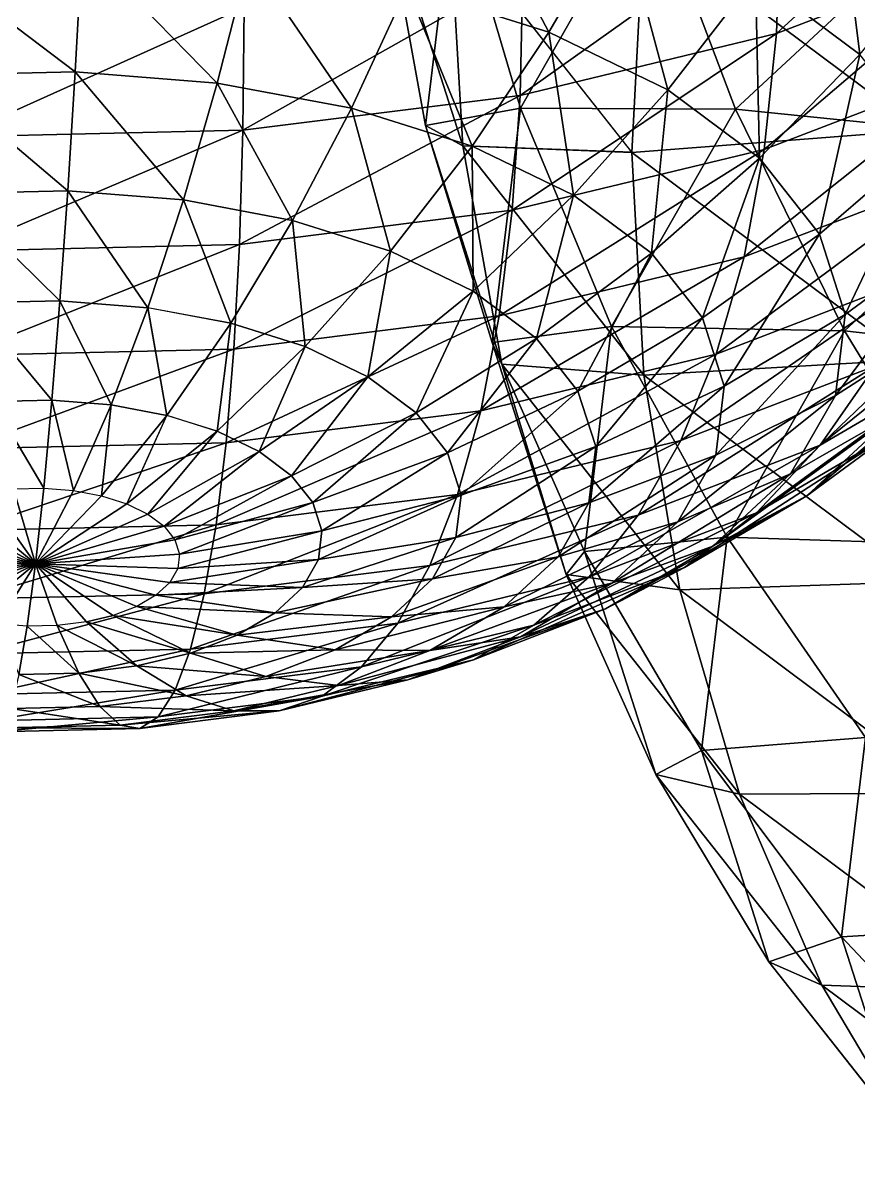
# Model space of a CAD drawing. Header units: metres. Extents: x -186 to 203, y -200 to 189.
# Drawn here: x -96 to -54.9, y -155.2 to -98.6 of the extents above; entities that cross this region are included whole.
import ezdxf

# ---------------------------------------------------------------- set-up
doc = ezdxf.new("R2010")
doc.units = ezdxf.units.M

msp = doc.modelspace()

# ---------------------------------------------------------------- linework, layer by layer
for points in [[(-58.98575, -99.071594, -680.1155), (-58.785072, -93.00201, -683.7874), (-47.7239, -88.75285, -676.0094), (-47.7238, -88.752754, -676.0093)], [(-58.98575, -99.071594, -680.1155), (-47.7239, -88.75285, -676.0094), (-47.98517, -94.845726, -672.38007), (-47.98507, -94.84563, -672.37994)], [(-70.178406, -99.00064, -580.3577), (-74.6129, -90.538864, -574.18414), (-77.142075, -96.80797, -576.3441), (-77.141975, -96.80787, -576.344)], [(-70.178406, -99.00064, -580.3577), (-66.68549, -93.034996, -578.7533), (-74.6129, -90.538864, -574.18414), (-74.6128, -90.538765, -574.184)], [(-54.889454, -100.092926, -591.6727), (-56.09774, -90.35857, -584.3211), (-60.01382, -96.26676, -584.669), (-60.01372, -96.26666, -584.6689)], [(-54.889454, -100.092926, -591.6727), (-50.406555, -94.607956, -592.09955), (-56.09774, -90.35857, -584.3211), (-56.09764, -90.35847, -584.321)], [(-74.81297, -91.74359, -570.7449), (-78.21684, -92.6539, -598.5212), (-76.236435, -103.59444, -592.43774), (-76.236336, -103.59434, -592.4376)], [(-71.57582, -102.74097, -565.3408), (-74.81297, -91.74359, -570.7449), (-76.236435, -103.59444, -592.43774), (-76.236336, -103.59434, -592.4376)], [(-65.22505, -91.60811, -544.9622), (-74.81297, -91.74359, -570.7449), (-71.57582, -102.74097, -565.3408), (-71.57572, -102.74087, -565.3407)], [(-60.993286, -102.78253, -540.73724), (-65.22505, -91.60811, -544.9622), (-71.57582, -102.74097, -565.3408), (-71.57572, -102.74087, -565.3407)], [(-50.388763, -92.93053, -522.7033), (-65.22505, -91.60811, -544.9622), (-60.993286, -102.78253, -540.73724), (-60.993187, -102.78243, -540.7371)], [(-65.50693, -93.65963, -653.1606), (-50.35804, -92.235725, -676.6641), (-51.905243, -103.815475, -671.75073), (-51.905144, -103.81538, -671.7506)], [(-78.21684, -92.6539, -598.5212), (-75.04871, -93.55769, -626.57477), (-74.407135, -104.58406, -620.3592), (-74.407036, -104.58396, -620.3591)], [(-76.236435, -103.59444, -592.43774), (-78.21684, -92.6539, -598.5212), (-74.407135, -104.58406, -620.3592), (-74.407036, -104.58396, -620.3591)], [(-71.57857, -102.10861, -685.6747), (-71.44726, -96.05575, -689.37726), (-58.785072, -93.00201, -683.7874), (-58.784973, -93.00191, -683.7873)], [(-71.57857, -102.10861, -685.6747), (-58.785072, -93.00201, -683.7874), (-58.98575, -99.071594, -680.1155), (-58.98565, -99.071495, -680.11536)], [(-64.317795, -101.83952, -585.5543), (-66.68549, -93.034996, -578.7533), (-70.178406, -99.00064, -580.3577), (-70.17831, -99.00054, -580.3576)], [(-64.317795, -101.83952, -585.5543), (-60.01382, -96.26676, -584.669), (-66.68549, -93.034996, -578.7533), (-66.685394, -93.0349, -578.7532)], [(-45.579468, -104.35493, -520.06134), (-50.388763, -92.93053, -522.7033), (-60.993286, -102.78253, -540.73724), (-60.993187, -102.78243, -540.7371)], [(-75.04871, -93.55769, -626.57477), (-65.50693, -93.65963, -653.1606), (-66.09948, -104.90962, -647.3543), (-66.09938, -104.90952, -647.3542)], [(-74.407135, -104.58406, -620.3592), (-75.04871, -93.55769, -626.57477), (-66.09948, -104.90962, -647.3543), (-66.09938, -104.90952, -647.3542)], [(-66.09948, -104.90962, -647.3543), (-65.50693, -93.65963, -653.1606), (-51.905243, -103.815475, -671.75073), (-51.905144, -103.81538, -671.7506)], [(-93.468506, -100.952866, -575.8692), (-93.12633, -94.71214, -572.5077), (-101.44832, -94.90059, -572.85266), (-101.44822, -94.90049, -572.85254)], [(-93.468506, -100.952866, -575.8692), (-101.44832, -94.90059, -572.85266), (-100.54761, -101.11317, -576.16266), (-100.54751, -101.11307, -576.16254)], [(-86.47456, -101.50169, -576.87384), (-93.12633, -94.71214, -572.5077), (-93.468506, -100.952866, -575.8692), (-93.46841, -100.95277, -575.8691)], [(-86.47456, -101.50169, -576.87384), (-84.90447, -95.35733, -573.6887), (-93.12633, -94.71214, -572.5077), (-93.12623, -94.71204, -572.50757)], [(-59.585575, -104.77501, -675.9352), (-58.98575, -99.071594, -680.1155), (-47.98517, -94.845726, -672.38007), (-47.98507, -94.84563, -672.37994)], [(-59.585575, -104.77501, -675.9352), (-47.98517, -94.845726, -672.38007), (-48.76612, -100.61871, -668.32715), (-48.76602, -100.618614, -668.327)], [(-79.87148, -102.73567, -579.1326), (-84.90447, -95.35733, -573.6887), (-86.47456, -101.50169, -576.87384), (-86.474464, -101.501595, -576.8737)], [(-79.87148, -102.73567, -579.1326), (-77.142075, -96.80797, -576.3441), (-84.90447, -95.35733, -573.6887), (-84.90437, -95.35723, -573.6886)], [(-85.213234, -103.82402, -688.81476), (-85.15703, -97.78061, -692.5346), (-71.44726, -96.05575, -689.37726), (-71.44716, -96.05565, -689.37714)], [(-85.213234, -103.82402, -688.81476), (-71.44726, -96.05575, -689.37726), (-71.57857, -102.10861, -685.6747), (-71.57847, -102.10851, -685.67456)], [(-59.816395, -105.20055, -591.7066), (-60.01382, -96.26676, -584.669), (-64.317795, -101.83952, -585.5543), (-64.317696, -101.839424, -585.5542)], [(-59.816395, -105.20055, -591.7066), (-54.889454, -100.092926, -591.6727), (-60.01382, -96.26676, -584.669), (-60.01372, -96.26666, -584.6689)], [(-73.94782, -104.600876, -582.5469), (-77.142075, -96.80797, -576.3441), (-79.87148, -102.73567, -579.1326), (-79.87138, -102.73557, -579.1325)], [(-73.94782, -104.600876, -582.5469), (-70.178406, -99.00064, -580.3577), (-77.142075, -96.80797, -576.3441), (-77.141975, -96.80787, -576.344)], [(-99.293915, -104.142876, -689.3984), (-99.31526, -98.10121, -693.12146), (-85.15703, -97.78061, -692.5346), (-85.15693, -97.78051, -692.5345)], [(-99.293915, -104.142876, -689.3984), (-85.15703, -97.78061, -692.5346), (-85.213234, -103.82402, -688.81476), (-85.213135, -103.82392, -688.81464)], [(-68.962494, -107.01578, -586.9673), (-70.178406, -99.00064, -580.3577), (-73.94782, -104.600876, -582.5469), (-73.94772, -104.60078, -582.54675)], [(-71.97106, -107.762024, -681.4029), (-71.57857, -102.10861, -685.6747), (-58.98575, -99.071594, -680.1155), (-58.98565, -99.071495, -680.11536)], [(-71.97106, -107.762024, -681.4029), (-58.98575, -99.071594, -680.1155), (-59.585575, -104.77501, -675.9352), (-59.585476, -104.77491, -675.93506)], [(-58.98575, -99.071594, -680.1155), (-58.98575, -99.071594, -680.1155), (-71.57857, -102.10861, -685.6747), (-71.57847, -102.10851, -685.67456)], [(-68.962494, -107.01578, -586.9673), (-64.317795, -101.83952, -585.5543), (-70.178406, -99.00064, -580.3577), (-70.17831, -99.00054, -580.3576)], [(-56.870926, -108.93681, -598.5458), (-54.889454, -100.092926, -591.6727), (-59.816395, -105.20055, -591.7066), (-59.816296, -105.20045, -591.7065)], [(-56.870926, -108.93681, -598.5458), (-51.536354, -104.34627, -599.45844), (-54.889454, -100.092926, -591.6727), (-54.889355, -100.09283, -591.6726)], [(-60.577984, -110.049774, -671.2924), (-59.585575, -104.77501, -675.9352), (-48.76612, -100.61871, -668.32715), (-48.76602, -100.618614, -668.327)], [(-60.577984, -110.049774, -671.2924), (-48.76612, -100.61871, -668.32715), (-50.058186, -106.00858, -663.8951), (-50.058086, -106.008484, -663.89496)], [(-93.83202, -106.80681, -579.86456), (-93.468506, -100.952866, -575.8692), (-100.54761, -101.11317, -576.16266), (-100.54751, -101.11307, -576.16254)], [(-93.83202, -106.80681, -579.86456), (-100.54761, -101.11317, -576.16266), (-99.59069, -106.93721, -580.1033), (-99.59059, -106.93711, -580.10315)], [(-88.142654, -107.253265, -580.6818), (-93.468506, -100.952866, -575.8692), (-93.83202, -106.80681, -579.86456), (-93.831924, -106.80671, -579.86444)], [(-88.142654, -107.253265, -580.6818), (-86.47456, -101.50169, -576.87384), (-93.468506, -100.952866, -575.8692), (-93.46841, -100.95277, -575.8691)], [(-82.77122, -108.25708, -582.5193), (-86.47456, -101.50169, -576.87384), (-88.142654, -107.253265, -580.6818), (-88.142555, -107.25317, -580.6817)], [(-82.77122, -108.25708, -582.5193), (-79.87148, -102.73567, -579.1326), (-86.47456, -101.50169, -576.87384), (-86.474464, -101.501595, -576.8737)], [(-65.13337, -109.87483, -592.2008), (-64.317795, -101.83952, -585.5543), (-68.962494, -107.01578, -586.9673), (-68.962395, -107.01568, -586.96716)], [(-65.13337, -109.87483, -592.2008), (-59.816395, -105.20055, -591.7066), (-64.317795, -101.83952, -585.5543), (-64.317696, -101.839424, -585.5542)], [(-85.38124, -109.44919, -684.4912), (-85.213234, -103.82402, -688.81476), (-71.57857, -102.10861, -685.6747), (-71.57847, -102.10851, -685.67456)], [(-85.38124, -109.44919, -684.4912), (-71.57857, -102.10861, -685.6747), (-71.97106, -107.762024, -681.4029), (-71.97096, -107.761925, -681.4028)], [(-77.952484, -109.77437, -585.29663), (-79.87148, -102.73567, -579.1326), (-82.77122, -108.25708, -582.5193), (-82.77112, -108.25698, -582.51917)], [(-77.952484, -109.77437, -585.29663), (-73.94782, -104.600876, -582.5469), (-79.87148, -102.73567, -579.1326), (-79.87138, -102.73557, -579.1325)], [(-71.57582, -102.74097, -565.3408), (-76.236435, -103.59444, -592.43774), (-72.959854, -114.26359, -586.4328), (-72.959755, -114.26349, -586.4327)], [(-67.09358, -113.47629, -560.3121), (-71.57582, -102.74097, -565.3408), (-72.959854, -114.26359, -586.4328), (-72.959755, -114.26349, -586.4327)], [(-60.993286, -102.78253, -540.73724), (-71.57582, -102.74097, -565.3408), (-67.09358, -113.47629, -560.3121), (-67.09348, -113.47619, -560.31195)], [(-55.63237, -113.69446, -537.1572), (-60.993286, -102.78253, -540.73724), (-67.09358, -113.47629, -560.3121), (-67.09348, -113.47619, -560.31195)], [(-45.579468, -104.35493, -520.06134), (-60.993286, -102.78253, -540.73724), (-55.63237, -113.69446, -537.1572), (-55.63227, -113.69436, -537.1571)], [(-76.236435, -103.59444, -592.43774), (-74.407135, -104.58406, -620.3592), (-72.48945, -115.32817, -613.9162), (-72.48935, -115.32807, -613.9161)], [(-72.959854, -114.26359, -586.4328), (-76.236435, -103.59444, -592.43774), (-72.48945, -115.32817, -613.9162), (-72.48935, -115.32807, -613.9161)], [(-99.23009, -109.762794, -685.06525), (-99.293915, -104.142876, -689.3984), (-85.213234, -103.82402, -688.81476), (-85.213135, -103.82392, -688.81464)], [(-99.23009, -109.762794, -685.06525), (-85.213234, -103.82402, -688.81476), (-85.38124, -109.44919, -684.4912), (-85.38114, -109.44909, -684.4911)], [(-66.09948, -104.90962, -647.3543), (-51.905243, -103.815475, -671.75073), (-52.422874, -115.121414, -666.0469), (-52.422775, -115.121315, -666.04675)], [(-73.89705, -111.73883, -588.8926), (-73.94782, -104.600876, -582.5469), (-77.952484, -109.77437, -585.29663), (-77.952385, -109.77427, -585.2965)], [(-74.407135, -104.58406, -620.3592), (-66.09948, -104.90962, -647.3543), (-65.50693, -115.8738, -641.0249), (-65.50683, -115.8737, -641.0248)], [(-72.48945, -115.32817, -613.9162), (-74.407135, -104.58406, -620.3592), (-65.50693, -115.8738, -641.0249), (-65.50683, -115.8737, -641.0248)], [(-73.89705, -111.73883, -588.8926), (-68.962494, -107.01578, -586.9673), (-73.94782, -104.600876, -582.5469), (-73.94772, -104.60078, -582.54675)], [(-72.62044, -112.95405, -676.60864), (-71.97106, -107.762024, -681.4029), (-59.585575, -104.77501, -675.9352), (-59.585476, -104.77491, -675.93506)], [(-72.62044, -112.95405, -676.60864), (-59.585575, -104.77501, -675.9352), (-60.577984, -110.049774, -671.2924), (-60.577885, -110.049675, -671.2923)], [(-59.585575, -104.77501, -675.9352), (-59.585575, -104.77501, -675.9352), (-71.97106, -107.762024, -681.4029), (-71.97096, -107.761925, -681.4028)], [(-55.610126, -112.88504, -605.77295), (-51.536354, -104.34627, -599.45844), (-56.870926, -108.93681, -598.5458), (-56.870827, -108.936714, -598.54565)], [(-39.80989, -115.499565, -518.2909), (-45.579468, -104.35493, -520.06134), (-55.63237, -113.69446, -537.1572), (-55.63227, -113.69436, -537.1571)], [(-55.610126, -112.88504, -605.77295), (-50.101067, -108.8409, -607.6858), (-51.536354, -104.34627, -599.45844), (-51.536255, -104.34617, -599.4583)], [(-65.50693, -115.8738, -641.0249), (-66.09948, -104.90962, -647.3543), (-52.422874, -115.121414, -666.0469), (-52.422775, -115.121315, -666.04675)], [(-62.627804, -113.05309, -598.01855), (-59.816395, -105.20055, -591.7066), (-65.13337, -109.87483, -592.2008), (-65.13327, -109.87473, -592.2007)], [(-62.627804, -113.05309, -598.01855), (-56.870926, -108.93681, -598.5458), (-59.816395, -105.20055, -591.7066), (-59.816296, -105.20045, -591.7065)], [(-61.952103, -114.83807, -666.2379), (-60.577984, -110.049774, -671.2924), (-50.058186, -106.00858, -663.8951), (-50.058086, -106.008484, -663.89496)], [(-61.952103, -114.83807, -666.2379), (-50.058186, -106.00858, -663.8951), (-51.84722, -110.95628, -659.1324), (-51.847122, -110.956184, -659.13226)], [(-94.21292, -112.209816, -584.44995), (-93.83202, -106.80681, -579.86456), (-99.59069, -106.93721, -580.1033), (-99.59059, -106.93711, -580.10315)], [(-94.21292, -112.209816, -584.44995), (-99.59069, -106.93721, -580.1033), (-98.58805, -112.30889, -584.6313), (-98.58795, -112.30879, -584.63116)], [(-89.890434, -112.54901, -585.07086), (-93.83202, -106.80681, -579.86456), (-94.21292, -112.209816, -584.44995), (-94.21282, -112.20972, -584.4498)], [(-89.890434, -112.54901, -585.07086), (-88.142654, -107.253265, -580.6818), (-93.83202, -106.80681, -579.86456), (-93.831924, -106.80671, -579.86444)], [(-70.782166, -114.06459, -593.14984), (-68.962494, -107.01578, -586.9673), (-73.89705, -111.73883, -588.8926), (-73.89695, -111.73873, -588.89246)], [(-70.782166, -114.06459, -593.14984), (-65.13337, -109.87483, -592.2008), (-68.962494, -107.01578, -586.9673), (-68.962395, -107.01568, -586.96716)], [(-85.8095, -113.31166, -586.46686), (-88.142654, -107.253265, -580.6818), (-89.890434, -112.54901, -585.07086), (-89.890335, -112.54891, -585.07074)], [(-85.8095, -113.31166, -586.46686), (-82.77122, -108.25708, -582.5193), (-88.142654, -107.253265, -580.6818), (-88.142555, -107.25317, -580.6817)], [(-85.65921, -114.5945, -679.61145), (-85.38124, -109.44919, -684.4912), (-71.97106, -107.762024, -681.4029), (-71.97096, -107.761925, -681.4028)], [(-85.65921, -114.5945, -679.61145), (-71.97106, -107.762024, -681.4029), (-72.62044, -112.95405, -676.60864), (-72.62034, -112.95395, -676.6085)], [(-82.148476, -114.46442, -588.57697), (-82.77122, -108.25708, -582.5193), (-85.8095, -113.31166, -586.46686), (-85.8094, -113.31156, -586.46674)], [(-82.148476, -114.46442, -588.57697), (-77.952484, -109.77437, -585.29663), (-82.77122, -108.25708, -582.5193), (-82.77112, -108.25698, -582.51917)], [(-61.555305, -116.41165, -604.1663), (-56.870926, -108.93681, -598.5458), (-62.627804, -113.05309, -598.01855), (-62.627705, -113.05299, -598.01843)], [(-61.555305, -116.41165, -604.1663), (-55.610126, -112.88504, -605.77295), (-56.870926, -108.93681, -598.5458), (-56.870827, -108.936714, -598.54565)], [(-56.089092, -116.87265, -613.07227), (-50.64632, -113.38037, -615.99524), (-50.101067, -108.8409, -607.6858), (-50.100967, -108.8408, -607.68567)], [(-56.089092, -116.87265, -613.07227), (-50.101067, -108.8409, -607.6858), (-55.610126, -112.88504, -605.77295), (-55.610027, -112.88494, -605.7728)], [(-99.12449, -114.89941, -680.1696), (-99.23009, -109.762794, -685.06525), (-85.38124, -109.44919, -684.4912), (-85.38114, -109.44909, -684.4911)], [(-99.12449, -114.89941, -680.1696), (-85.38124, -109.44919, -684.4912), (-85.65921, -114.5945, -679.61145), (-85.65911, -114.5944, -679.6113)], [(-79.067375, -115.9569, -591.30896), (-77.952484, -109.77437, -585.29663), (-82.148476, -114.46442, -588.57697), (-82.14838, -114.46432, -588.57684)], [(-79.067375, -115.9569, -591.30896), (-73.89705, -111.73883, -588.8926), (-77.952484, -109.77437, -585.29663), (-77.952385, -109.77427, -585.2965)], [(-68.74395, -116.650024, -597.88245), (-65.13337, -109.87483, -592.2008), (-70.782166, -114.06459, -593.14984), (-70.78207, -114.06449, -593.1497)], [(-68.74395, -116.650024, -597.88245), (-62.627804, -113.05309, -598.01855), (-65.13337, -109.87483, -592.2008), (-65.13327, -109.87473, -592.2007)], [(-73.519585, -117.62781, -671.3445), (-72.62044, -112.95405, -676.60864), (-60.577984, -110.049774, -671.2924), (-60.577885, -110.049675, -671.2923)], [(-73.519585, -117.62781, -671.3445), (-60.577984, -110.049774, -671.2924), (-61.952103, -114.83807, -666.2379), (-61.952003, -114.837975, -666.2378)], [(-60.577984, -110.049774, -671.2924), (-60.577984, -110.049774, -671.2924), (-72.62044, -112.95405, -676.60864), (-72.62034, -112.95395, -676.6085)], [(-63.69288, -119.08747, -660.8272), (-61.952103, -114.83807, -666.2379), (-51.84722, -110.95628, -659.1324), (-51.847122, -110.956184, -659.13226)], [(-63.69288, -119.08747, -660.8272), (-51.84722, -110.95628, -659.1324), (-54.11362, -115.4076, -654.09125), (-54.11352, -115.4075, -654.0911)], [(-56.83255, -119.31375, -648.82697), (-54.11362, -115.4076, -654.09125), (-46.339546, -110.8533, -645.75464), (-46.339447, -110.8532, -645.7545)], [(-56.83255, -119.31375, -648.82697), (-46.339546, -110.8533, -645.75464), (-49.57022, -115.05925, -641.0391), (-49.57012, -115.05915, -641.039)], [(-76.70085, -117.72389, -594.5434), (-73.89705, -111.73883, -588.8926), (-79.067375, -115.9569, -591.30896), (-79.067276, -115.9568, -591.30884)], [(-76.70085, -117.72389, -594.5434), (-70.782166, -114.06459, -593.14984), (-73.89705, -111.73883, -588.8926), (-73.89695, -111.73873, -588.89246)], [(-94.60702, -117.10273, -589.5752), (-94.21292, -112.209816, -584.44995), (-98.58805, -112.30889, -584.6313), (-98.58795, -112.30879, -584.63116)], [(-94.60702, -117.10273, -589.5752), (-98.58805, -112.30889, -584.6313), (-97.550674, -117.16939, -589.6972), (-97.550575, -117.16929, -589.6971)], [(-91.69878, -117.33095, -589.9929), (-94.21292, -112.209816, -584.44995), (-94.60702, -117.10273, -589.5752), (-94.60692, -117.10263, -589.5751)], [(-91.69878, -117.33095, -589.9929), (-89.890434, -112.54901, -585.07086), (-94.21292, -112.209816, -584.44995), (-94.21282, -112.20972, -584.4498)], [(-88.95306, -117.84406, -590.9322), (-89.890434, -112.54901, -585.07086), (-91.69878, -117.33095, -589.9929), (-91.69868, -117.33085, -589.9928)], [(-88.95306, -117.84406, -590.9322), (-85.8095, -113.31166, -586.46686), (-89.890434, -112.54901, -585.07086), (-89.890335, -112.54891, -585.07074)], [(-86.04408, -119.203545, -674.2289), (-85.65921, -114.5945, -679.61145), (-72.62044, -112.95405, -676.60864), (-72.62034, -112.95395, -676.6085)], [(-86.04408, -119.203545, -674.2289), (-72.62044, -112.95405, -676.60864), (-73.519585, -117.62781, -671.3445), (-73.519485, -117.62771, -671.34436)], [(-67.8715, -119.38212, -602.8835), (-62.627804, -113.05309, -598.01855), (-68.74395, -116.650024, -597.88245), (-68.74385, -116.649925, -597.8823)], [(-67.8715, -119.38212, -602.8835), (-61.555305, -116.41165, -604.1663), (-62.627804, -113.05309, -598.01855), (-62.627705, -113.05299, -598.01843)], [(-61.962738, -119.80373, -610.3755), (-56.089092, -116.87265, -613.07227), (-55.610126, -112.88504, -605.77295), (-55.610027, -112.88494, -605.7728)], [(-61.962738, -119.80373, -610.3755), (-55.610126, -112.88504, -605.77295), (-61.555305, -116.41165, -604.1663), (-61.555206, -116.41155, -604.1662)], [(-86.48987, -118.61966, -592.35187), (-85.8095, -113.31166, -586.46686), (-88.95306, -117.84406, -590.9322), (-88.95296, -117.84396, -590.93207)], [(-86.48987, -118.61966, -592.35187), (-82.148476, -114.46442, -588.57697), (-85.8095, -113.31166, -586.46686), (-85.8094, -113.31156, -586.46674)], [(-67.09358, -113.47629, -560.3121), (-72.959854, -114.26359, -586.4328), (-68.42303, -124.54444, -580.57214), (-68.42293, -124.54434, -580.572)], [(-61.415344, -123.831955, -555.7138), (-67.09358, -113.47629, -560.3121), (-68.42303, -124.54444, -580.57214), (-68.42293, -124.54434, -580.572)], [(-55.63237, -113.69446, -537.1572), (-67.09358, -113.47629, -560.3121), (-61.415344, -123.831955, -555.7138), (-61.415245, -123.831856, -555.7137)], [(-49.201035, -124.224304, -534.26135), (-55.63237, -113.69446, -537.1572), (-61.415344, -123.831955, -555.7138), (-61.415245, -123.831856, -555.7137)], [(-58.286896, -120.72539, -620.12463), (-53.148293, -117.7663, -624.0236), (-50.64632, -113.38037, -615.99524), (-50.64622, -113.38027, -615.9951)], [(-58.286896, -120.72539, -620.12463), (-50.64632, -113.38037, -615.99524), (-56.089092, -116.87265, -613.07227), (-56.088993, -116.87255, -613.07214)], [(-39.80989, -115.499565, -518.2909), (-55.63237, -113.69446, -537.1572), (-49.201035, -124.224304, -534.26135), (-49.200935, -124.224205, -534.2612)], [(-75.15232, -119.68817, -598.139), (-70.782166, -114.06459, -593.14984), (-76.70085, -117.72389, -594.5434), (-76.70075, -117.72379, -594.5433)], [(-75.15232, -119.68817, -598.139), (-68.74395, -116.650024, -597.88245), (-70.782166, -114.06459, -593.14984), (-70.78207, -114.06449, -593.1497)], [(-72.959854, -114.26359, -586.4328), (-72.48945, -115.32817, -613.9162), (-69.31665, -125.67234, -607.3164), (-69.31655, -125.67224, -607.3163)], [(-68.42303, -124.54444, -580.57214), (-72.959854, -114.26359, -586.4328), (-69.31665, -125.67234, -607.3164), (-69.31655, -125.67224, -607.3163)], [(-57.49762, -121.80699, -631.42004), (-53.303215, -118.72387, -636.2434), (-48.472794, -114.23623, -628.0289), (-48.472694, -114.23613, -628.02875)], [(-57.49762, -121.80699, -631.42004), (-48.472794, -114.23623, -628.0289), (-53.148293, -117.7663, -624.0236), (-53.148193, -117.7662, -624.0235)], [(-98.97828, -119.49644, -674.765), (-99.12449, -114.89941, -680.1696), (-85.65921, -114.5945, -679.61145), (-85.65911, -114.5944, -679.6113)], [(-98.97828, -119.49644, -674.765), (-85.65921, -114.5945, -679.61145), (-86.04408, -119.203545, -674.2289), (-86.04398, -119.203445, -674.22876)], [(-84.41685, -119.623825, -594.19), (-82.148476, -114.46442, -588.57697), (-86.48987, -118.61966, -592.35187), (-86.48977, -118.61956, -592.35175)], [(-84.41685, -119.623825, -594.19), (-79.067375, -115.9569, -591.30896), (-82.148476, -114.46442, -588.57697), (-82.14838, -114.46432, -588.57684)], [(-74.658646, -121.732086, -665.66815), (-73.519585, -117.62781, -671.3445), (-61.952103, -114.83807, -666.2379), (-61.952003, -114.837975, -666.2378)], [(-74.658646, -121.732086, -665.66815), (-61.952103, -114.83807, -666.2379), (-63.69288, -119.08747, -660.8272), (-63.69278, -119.08737, -660.8271)], [(-61.952103, -114.83807, -666.2379), (-61.952103, -114.83807, -666.2379), (-73.519585, -117.62781, -671.3445), (-73.519485, -117.62771, -671.34436)], [(-72.48945, -115.32817, -613.9162), (-65.50693, -115.8738, -641.0249), (-63.735786, -126.43204, -634.2417), (-63.735687, -126.43194, -634.2416)], [(-69.31665, -125.67234, -607.3164), (-72.48945, -115.32817, -613.9162), (-63.735786, -126.43204, -634.2417), (-63.735687, -126.43194, -634.2416)], [(-65.78123, -122.75138, -655.1195), (-63.69288, -119.08747, -660.8272), (-54.11362, -115.4076, -654.09125), (-54.11352, -115.4075, -654.0911)], [(-65.78123, -122.75138, -655.1195), (-54.11362, -115.4076, -654.09125), (-56.83255, -119.31375, -648.82697), (-56.83245, -119.31365, -648.82684)], [(-65.50693, -115.8738, -641.0249), (-52.422874, -115.121414, -666.0469), (-51.905243, -126.02965, -659.61505), (-51.905144, -126.02955, -659.6149)], [(-59.974228, -122.63196, -643.39716), (-56.83255, -119.31375, -648.82697), (-49.57022, -115.05925, -641.0391), (-49.57012, -115.05915, -641.039)], [(-59.974228, -122.63196, -643.39716), (-49.57022, -115.05925, -641.0391), (-53.303215, -118.72387, -636.2434), (-53.303116, -118.72377, -636.2433)], [(-82.82461, -120.81268, -596.3662), (-79.067375, -115.9569, -591.30896), (-84.41685, -119.623825, -594.19), (-84.41675, -119.623726, -594.1899)], [(-82.82461, -120.81268, -596.3662), (-76.70085, -117.72389, -594.5434), (-79.067375, -115.9569, -591.30896), (-79.067276, -115.9568, -591.30884)], [(-63.735786, -126.43204, -634.2417), (-65.50693, -115.8738, -641.0249), (-51.905243, -126.02965, -659.61505), (-51.905144, -126.02955, -659.6149)], [(-74.48948, -121.76387, -601.93854), (-68.74395, -116.650024, -597.88245), (-75.15232, -119.68817, -598.139), (-75.15222, -119.68807, -598.13885)], [(-74.48948, -121.76387, -601.93854), (-67.8715, -119.38212, -602.8835), (-68.74395, -116.650024, -597.88245), (-68.74385, -116.649925, -597.8823)], [(-68.20294, -122.14148, -607.9345), (-61.962738, -119.80373, -610.3755), (-61.555305, -116.41165, -604.1663), (-61.555206, -116.41155, -604.1662)], [(-68.20294, -122.14148, -607.9345), (-61.555305, -116.41165, -604.1663), (-67.8715, -119.38212, -602.8835), (-67.8714, -119.38202, -602.88336)], [(-95.00999, -121.4319, -595.184), (-94.60702, -117.10273, -589.5752), (-97.550674, -117.16939, -589.6972), (-97.550575, -117.16929, -589.6971)], [(-95.00999, -121.4319, -595.184), (-97.550674, -117.16939, -589.6972), (-96.48992, -121.46541, -595.24536), (-96.48982, -121.46531, -595.24524)], [(-93.54785, -121.54663, -595.39404), (-94.60702, -117.10273, -589.5752), (-95.00999, -121.4319, -595.184), (-95.00989, -121.4318, -595.1839)], [(-93.54785, -121.54663, -595.39404), (-91.69878, -117.33095, -589.9929), (-94.60702, -117.10273, -589.5752), (-94.60692, -117.10263, -589.5751)], [(-63.832302, -123.081055, -616.37463), (-58.286896, -120.72539, -620.12463), (-56.089092, -116.87265, -613.07227), (-56.088993, -116.87255, -613.07214)], [(-63.832302, -123.081055, -616.37463), (-56.089092, -116.87265, -613.07227), (-61.962738, -119.80373, -610.3755), (-61.96264, -119.80363, -610.37537)], [(-92.167435, -121.80461, -595.8663), (-91.69878, -117.33095, -589.9929), (-93.54785, -121.54663, -595.39404), (-93.54775, -121.54653, -595.3939)], [(-92.167435, -121.80461, -595.8663), (-88.95306, -117.84406, -590.9322), (-91.69878, -117.33095, -589.9929), (-91.69868, -117.33085, -589.9928)], [(-86.53166, -123.22586, -668.40247), (-86.04408, -119.203545, -674.2289), (-73.519585, -117.62781, -671.3445), (-73.519485, -117.62771, -671.34436)], [(-86.53166, -123.22586, -668.40247), (-73.519585, -117.62781, -671.3445), (-74.658646, -121.732086, -665.66815), (-74.65855, -121.73199, -665.668)], [(-81.78274, -122.134285, -598.7854), (-76.70085, -117.72389, -594.5434), (-82.82461, -120.81268, -596.3662), (-82.82451, -120.812584, -596.3661)], [(-81.78274, -122.134285, -598.7854), (-75.15232, -119.68817, -598.139), (-76.70085, -117.72389, -594.5434), (-76.70075, -117.72379, -594.5433)], [(-62.107487, -124.27486, -626.6219), (-57.49762, -121.80699, -631.42004), (-53.148293, -117.7663, -624.0236), (-53.148193, -117.7662, -624.0235)], [(-62.107487, -124.27486, -626.6219), (-53.148293, -117.7663, -624.0236), (-58.286896, -120.72539, -620.12463), (-58.286797, -120.72529, -620.1245)], [(-90.929054, -122.194534, -596.58), (-88.95306, -117.84406, -590.9322), (-92.167435, -121.80461, -595.8663), (-92.167336, -121.80451, -595.86615)], [(-90.929054, -122.194534, -596.58), (-86.48987, -118.61966, -592.35187), (-88.95306, -117.84406, -590.9322), (-88.95296, -117.84396, -590.93207)], [(-89.88683, -122.69939, -597.50415), (-86.48987, -118.61966, -592.35187), (-90.929054, -122.194534, -596.58), (-90.928955, -122.194435, -596.5799)], [(-89.88683, -122.69939, -597.50415), (-84.41685, -119.623825, -594.19), (-86.48987, -118.61966, -592.35187), (-86.48977, -118.61956, -592.35175)], [(-63.504227, -125.32585, -637.86127), (-59.974228, -122.63196, -643.39716), (-53.303215, -118.72387, -636.2434), (-53.303116, -118.72377, -636.2433)], [(-63.504227, -125.32585, -637.86127), (-53.303215, -118.72387, -636.2434), (-57.49762, -121.80699, -631.42004), (-57.49752, -121.80689, -631.4199)], [(-98.79305, -123.50352, -668.9107), (-98.97828, -119.49644, -674.765), (-86.04408, -119.203545, -674.2289), (-86.04398, -119.203445, -674.22876)], [(-98.79305, -123.50352, -668.9107), (-86.04408, -119.203545, -674.2289), (-86.53166, -123.22586, -668.40247), (-86.53156, -123.22576, -668.40234)], [(-76.02515, -125.22191, -659.6418), (-74.658646, -121.732086, -665.66815), (-63.69288, -119.08747, -660.8272), (-63.69278, -119.08737, -660.8271)], [(-76.02515, -125.22191, -659.6418), (-63.69288, -119.08747, -660.8272), (-65.78123, -122.75138, -655.1195), (-65.78113, -122.75128, -655.1194)], [(-74.74129, -123.86029, -605.776), (-68.20294, -122.14148, -607.9345), (-67.8715, -119.38212, -602.8835), (-67.8714, -119.38202, -602.88336)], [(-74.74129, -123.86029, -605.776), (-67.8715, -119.38212, -602.8835), (-74.48948, -121.76387, -601.93854), (-74.48938, -121.76377, -601.9384)], [(-63.69288, -119.08747, -660.8272), (-63.69288, -119.08747, -660.8272), (-74.658646, -121.732086, -665.66815), (-74.65855, -121.73199, -665.668)], [(-68.19428, -125.789696, -649.1773), (-65.78123, -122.75138, -655.1195), (-56.83255, -119.31375, -648.82697), (-56.83245, -119.31365, -648.82684)], [(-68.19428, -125.789696, -649.1773), (-56.83255, -119.31375, -648.82697), (-59.974228, -122.63196, -643.39716), (-59.97413, -122.63186, -643.39703)], [(-89.08633, -123.2971, -598.59827), (-84.41685, -119.623825, -594.19), (-89.88683, -122.69939, -597.50415), (-89.886734, -122.69929, -597.504)], [(-89.08633, -123.2971, -598.59827), (-82.82461, -120.81268, -596.3662), (-84.41685, -119.623825, -594.19), (-84.41675, -119.623726, -594.1899)], [(-81.33677, -123.53085, -601.3418), (-75.15232, -119.68817, -598.139), (-81.78274, -122.134285, -598.7854), (-81.78264, -122.134186, -598.7853)], [(-81.33677, -123.53085, -601.3418), (-74.48948, -121.76387, -601.93854), (-75.15232, -119.68817, -598.139), (-75.15222, -119.68807, -598.13885)], [(-69.72378, -124.807495, -612.8146), (-63.832302, -123.081055, -616.37463), (-61.962738, -119.80373, -610.3755), (-61.96264, -119.80363, -610.37537)], [(-69.72378, -124.807495, -612.8146), (-61.962738, -119.80373, -610.3755), (-68.20294, -122.14148, -607.9345), (-68.20284, -122.14138, -607.9344)], [(-88.56252, -123.96153, -599.8145), (-82.82461, -120.81268, -596.3662), (-89.08633, -123.2971, -598.59827), (-89.08623, -123.297, -598.59814)], [(-88.56252, -123.96153, -599.8145), (-81.78274, -122.134285, -598.7854), (-82.82461, -120.81268, -596.3662), (-82.82451, -120.812584, -596.3661)], [(-67.08229, -126.10042, -621.9015), (-62.107487, -124.27486, -626.6219), (-58.286896, -120.72539, -620.12463), (-58.286797, -120.72529, -620.1245)], [(-67.08229, -126.10042, -621.9015), (-58.286896, -120.72539, -620.12463), (-63.832302, -123.081055, -616.37463), (-63.832203, -123.080956, -616.3745)], [(-97.92299, -121.645706, -595.57544), (-95.41742, -125.14992, -601.2151), (-99.246544, -121.964905, -596.1597), (-99.246445, -121.964806, -596.1596)], [(-96.48992, -121.46541, -595.24536), (-95.41742, -125.14992, -601.2151), (-97.92299, -121.645706, -595.57544), (-97.92289, -121.64561, -595.5753)], [(-95.00999, -121.4319, -595.184), (-95.41742, -125.14992, -601.2151), (-96.48992, -121.46541, -595.24536), (-96.48982, -121.46531, -595.24524)], [(-93.54785, -121.54663, -595.39404), (-95.41742, -125.14992, -601.2151), (-95.00999, -121.4319, -595.184), (-95.00989, -121.4318, -595.1839)], [(-92.167435, -121.80461, -595.8663), (-95.41742, -125.14992, -601.2151), (-93.54785, -121.54663, -595.39404), (-93.54775, -121.54653, -595.3939)], [(-87.11659, -126.617355, -662.1961), (-86.53166, -123.22586, -668.40247), (-74.658646, -121.732086, -665.66815), (-74.65855, -121.73199, -665.668)], [(-87.11659, -126.617355, -662.1961), (-74.658646, -121.732086, -665.66815), (-76.02515, -125.22191, -659.6418), (-76.02505, -125.22181, -659.64166)], [(-81.50619, -124.94135, -603.92365), (-74.74129, -123.86029, -605.776), (-74.48948, -121.76387, -601.93854), (-74.48938, -121.76377, -601.9384)], [(-81.50619, -124.94135, -603.92365), (-74.48948, -121.76387, -601.93854), (-81.33677, -123.53085, -601.3418), (-81.33667, -123.530754, -601.3417)], [(-99.246544, -121.964905, -596.1597), (-95.41742, -125.14992, -601.2151), (-100.40275, -122.409065, -596.9727), (-100.40265, -122.408966, -596.9726)], [(-90.929054, -122.194534, -596.58), (-95.41742, -125.14992, -601.2151), (-92.167435, -121.80461, -595.8663), (-92.167336, -121.80451, -595.86615)], [(-89.88683, -122.69939, -597.50415), (-95.41742, -125.14992, -601.2151), (-90.929054, -122.194534, -596.58), (-90.928955, -122.194435, -596.5799)], [(-88.33831, -124.663666, -601.09973), (-81.78274, -122.134285, -598.7854), (-88.56252, -123.96153, -599.8145), (-88.56242, -123.96143, -599.8144)], [(-88.33831, -124.663666, -601.09973), (-81.33677, -123.53085, -601.3418), (-81.78274, -122.134285, -598.7854), (-81.78264, -122.134186, -598.7853)], [(-75.89674, -125.885796, -609.48364), (-69.72378, -124.807495, -612.8146), (-68.20294, -122.14148, -607.9345), (-68.20284, -122.14138, -607.9344)], [(-75.89674, -125.885796, -609.48364), (-68.20294, -122.14148, -607.9345), (-74.74129, -123.86029, -605.776), (-74.74119, -123.86019, -605.7759)], [(-67.38387, -127.36594, -632.2801), (-63.504227, -125.32585, -637.86127), (-57.49762, -121.80699, -631.42004), (-57.49752, -121.80689, -631.4199)], [(-67.38387, -127.36594, -632.2801), (-57.49762, -121.80699, -631.42004), (-62.107487, -124.27486, -626.6219), (-62.107388, -124.27476, -626.62177)], [(-100.40275, -122.409065, -596.9727), (-95.41742, -125.14992, -601.2151), (-101.34107, -122.95876, -597.97894), (-101.34097, -122.958664, -597.9788)], [(-89.08633, -123.2971, -598.59827), (-95.41742, -125.14992, -601.2151), (-89.88683, -122.69939, -597.50415), (-89.886734, -122.69929, -597.504)], [(-77.60411, -128.05907, -653.33136), (-76.02515, -125.22191, -659.6418), (-65.78123, -122.75138, -655.1195), (-65.78113, -122.75128, -655.1194)], [(-77.60411, -128.05907, -653.33136), (-65.78123, -122.75138, -655.1195), (-68.19428, -125.789696, -649.1773), (-68.19418, -125.7896, -649.1772)], [(-65.78123, -122.75138, -655.1195), (-65.78123, -122.75138, -655.1195), (-76.02515, -125.22191, -659.6418), (-76.02505, -125.22181, -659.64166)], [(-70.905594, -128.1691, -643.0658), (-68.19428, -125.789696, -649.1773), (-59.974228, -122.63196, -643.39716), (-59.97413, -122.63186, -643.39703)], [(-70.905594, -128.1691, -643.0658), (-59.974228, -122.63196, -643.39716), (-63.504227, -125.32585, -637.86127), (-63.504128, -125.32575, -637.86115)], [(-101.34107, -122.95876, -597.97894), (-95.41742, -125.14992, -601.2151), (-102.02051, -123.58998, -599.1344), (-102.02041, -123.58988, -599.1343)], [(-98.57084, -126.87673, -662.6709), (-98.79305, -123.50352, -668.9107), (-86.53166, -123.22586, -668.40247), (-86.53156, -123.22576, -668.40234)], [(-98.57084, -126.87673, -662.6709), (-86.53166, -123.22586, -668.40247), (-87.11659, -126.617355, -662.1961), (-87.11649, -126.617256, -662.196)], [(-88.56252, -123.96153, -599.8145), (-95.41742, -125.14992, -601.2151), (-89.08633, -123.2971, -598.59827), (-89.08623, -123.297, -598.59814)], [(-72.36755, -127.26367, -617.3106), (-67.08229, -126.10042, -621.9015), (-63.832302, -123.081055, -616.37463), (-63.832203, -123.080956, -616.3745)], [(-72.36755, -127.26367, -617.3106), (-63.832302, -123.081055, -616.37463), (-69.72378, -124.807495, -612.8146), (-69.72368, -124.807396, -612.81445)], [(-102.02051, -123.58998, -599.1344), (-95.41742, -125.14992, -601.2151), (-102.411354, -124.27513, -600.38855), (-102.411255, -124.27503, -600.3884)], [(-88.33831, -124.663666, -601.09973), (-95.41742, -125.14992, -601.2151), (-88.56252, -123.96153, -599.8145), (-88.56242, -123.96143, -599.8144)], [(-88.423485, -125.3728, -602.3978), (-81.50619, -124.94135, -603.92365), (-81.33677, -123.53085, -601.3418), (-81.33667, -123.530754, -601.3417)], [(-88.423485, -125.3728, -602.3978), (-81.33677, -123.53085, -601.3418), (-88.33831, -124.663666, -601.09973), (-88.33821, -124.66357, -601.0996)], [(-82.2836, -126.304146, -606.4183), (-75.89674, -125.885796, -609.48364), (-74.74129, -123.86029, -605.776), (-74.74119, -123.86019, -605.7759)], [(-82.2836, -126.304146, -606.4183), (-74.74129, -123.86029, -605.776), (-81.50619, -124.94135, -603.92365), (-81.50609, -124.94125, -603.9235)], [(-61.415344, -123.831955, -555.7138), (-68.42303, -124.54444, -580.57214), (-62.67562, -134.32437, -574.92004), (-62.67552, -134.32426, -574.9199)], [(-54.603333, -133.69447, -551.59644), (-61.415344, -123.831955, -555.7138), (-62.67562, -134.32437, -574.92004), (-62.67552, -134.32426, -574.9199)], [(-49.201035, -124.224304, -534.26135), (-61.415344, -123.831955, -555.7138), (-54.603333, -133.69447, -551.59644), (-54.603233, -133.69437, -551.5963)], [(-102.411354, -124.27513, -600.38855), (-95.41742, -125.14992, -601.2151), (-102.49653, -124.98427, -601.6866), (-102.49643, -124.98417, -601.68646)], [(-71.570656, -128.72984, -626.71466), (-67.38387, -127.36594, -632.2801), (-62.107487, -124.27486, -626.6219), (-62.107388, -124.27476, -626.62177)], [(-71.570656, -128.72984, -626.71466), (-62.107487, -124.27486, -626.6219), (-67.08229, -126.10042, -621.9015), (-67.08219, -126.10032, -621.90137)], [(-68.42303, -124.54444, -580.57214), (-69.31665, -125.67234, -607.3164), (-64.923515, -135.50322, -600.6321), (-64.923416, -135.50311, -600.63196)], [(-62.67562, -134.32437, -574.92004), (-68.42303, -124.54444, -580.57214), (-64.923515, -135.50322, -600.6321), (-64.923416, -135.50311, -600.63196)], [(-102.49653, -124.98427, -601.6866), (-95.41742, -125.14992, -601.2151), (-102.272316, -125.6864, -602.97186), (-102.27222, -125.6863, -602.97174)], [(-102.272316, -125.6864, -602.97186), (-95.41742, -125.14992, -601.2151), (-101.74851, -126.35084, -604.1881), (-101.74841, -126.35074, -604.188)], [(-101.74851, -126.35084, -604.1881), (-95.41742, -125.14992, -601.2151), (-100.948006, -126.94854, -605.28217), (-100.94791, -126.94844, -605.28204)], [(-100.948006, -126.94854, -605.28217), (-95.41742, -125.14992, -601.2151), (-99.905785, -127.4534, -606.2063), (-99.905685, -127.4533, -606.2062)], [(-99.905785, -127.4534, -606.2063), (-95.41742, -125.14992, -601.2151), (-98.667404, -127.84332, -606.9201), (-98.667305, -127.84322, -606.92)], [(-98.667404, -127.84332, -606.9201), (-95.41742, -125.14992, -601.2151), (-97.28699, -128.1013, -607.3923), (-97.28689, -128.1012, -607.39215)], [(-97.28699, -128.1013, -607.3923), (-95.41742, -125.14992, -601.2151), (-95.82485, -128.21603, -607.6023), (-95.82475, -128.21593, -607.6022)], [(-95.82485, -128.21603, -607.6023), (-95.41742, -125.14992, -601.2151), (-94.34492, -128.18253, -607.54095), (-94.34482, -128.18242, -607.54083)], [(-88.423485, -125.3728, -602.3978), (-95.41742, -125.14992, -601.2151), (-88.33831, -124.663666, -601.09973), (-88.33821, -124.66357, -601.0996)], [(-91.588295, -127.68303, -606.62665), (-95.41742, -125.14992, -601.2151), (-90.43209, -127.23887, -605.8136), (-90.43199, -127.23877, -605.8135)], [(-90.43209, -127.23887, -605.8136), (-95.41742, -125.14992, -601.2151), (-89.49376, -126.68916, -604.8074), (-89.49366, -126.689064, -604.80725)], [(-89.49376, -126.68916, -604.8074), (-95.41742, -125.14992, -601.2151), (-88.81433, -126.05795, -603.652), (-88.81423, -126.05785, -603.65186)], [(-88.81433, -126.05795, -603.652), (-95.41742, -125.14992, -601.2151), (-88.423485, -125.3728, -602.3978), (-88.423386, -125.3727, -602.3977)], [(-94.34492, -128.18253, -607.54095), (-95.41742, -125.14992, -601.2151), (-92.91186, -128.00223, -607.21094), (-92.91176, -128.00212, -607.2108)], [(-92.91186, -128.00223, -607.21094), (-95.41742, -125.14992, -601.2151), (-91.588295, -127.68303, -606.62665), (-91.588196, -127.68293, -606.6265)], [(-88.81433, -126.05795, -603.652), (-82.2836, -126.304146, -606.4183), (-81.50619, -124.94135, -603.92365), (-81.50609, -124.94125, -603.9235)], [(-88.81433, -126.05795, -603.652), (-81.50619, -124.94135, -603.92365), (-88.423485, -125.3728, -602.3978), (-88.423386, -125.3727, -602.3977)], [(-77.90535, -127.751854, -612.8995), (-72.36755, -127.26367, -617.3106), (-69.72378, -124.807495, -612.8146), (-69.72368, -124.807396, -612.81445)], [(-77.90535, -127.751854, -612.8995), (-69.72378, -124.807495, -612.8146), (-75.89674, -125.885796, -609.48364), (-75.896645, -125.8857, -609.4835)], [(-87.792465, -129.3409, -655.67773), (-87.11659, -126.617355, -662.1961), (-76.02515, -125.22191, -659.6418), (-76.02505, -125.22181, -659.64166)], [(-87.792465, -129.3409, -655.67773), (-76.02515, -125.22191, -659.6418), (-77.60411, -128.05907, -653.33136), (-77.60401, -128.05896, -653.33124)], [(-73.88547, -129.86353, -636.85187), (-70.905594, -128.1691, -643.0658), (-63.504227, -125.32585, -637.86127), (-63.504128, -125.32575, -637.86115)], [(-73.88547, -129.86353, -636.85187), (-63.504227, -125.32585, -637.86127), (-67.38387, -127.36594, -632.2801), (-67.38377, -127.36584, -632.27997)], [(-69.31665, -125.67234, -607.3164), (-63.735786, -126.43204, -634.2417), (-60.805428, -136.46866, -627.0789), (-60.80533, -136.46855, -627.0788)], [(-64.923515, -135.50322, -600.6321), (-69.31665, -125.67234, -607.3164), (-60.805428, -136.46866, -627.0789), (-60.80533, -136.46855, -627.0788)], [(-89.49376, -126.68916, -604.8074), (-82.2836, -126.304146, -606.4183), (-88.81433, -126.05795, -603.652), (-88.81423, -126.05785, -603.65186)], [(-89.49376, -126.68916, -604.8074), (-83.63502, -127.55966, -608.71643), (-82.2836, -126.304146, -606.4183), (-82.2835, -126.30405, -606.41815)], [(-83.63502, -127.55966, -608.71643), (-77.90535, -127.751854, -612.8995), (-75.89674, -125.885796, -609.48364), (-75.896645, -125.8857, -609.4835)], [(-83.63502, -127.55966, -608.71643), (-75.89674, -125.885796, -609.48364), (-82.2836, -126.304146, -606.4183), (-82.2835, -126.30405, -606.41815)], [(-79.37825, -130.21245, -646.80615), (-77.60411, -128.05907, -653.33136), (-68.19428, -125.789696, -649.1773), (-68.19418, -125.7896, -649.1772)], [(-79.37825, -130.21245, -646.80615), (-68.19428, -125.789696, -649.1773), (-70.905594, -128.1691, -643.0658), (-70.905495, -128.16899, -643.0657)], [(-68.19428, -125.789696, -649.1773), (-68.19428, -125.789696, -649.1773), (-77.60411, -128.05907, -653.33136), (-77.60401, -128.05896, -653.33124)], [(-76.01872, -129.40263, -621.22595), (-71.570656, -128.72984, -626.71466), (-67.08229, -126.10042, -621.9015), (-67.08219, -126.10032, -621.90137)], [(-76.01872, -129.40263, -621.22595), (-67.08229, -126.10042, -621.9015), (-72.36755, -127.26367, -617.3106), (-72.367455, -127.26357, -617.3105)], [(-63.735786, -126.43204, -634.2417), (-51.905243, -126.02965, -659.61505), (-50.35804, -136.42068, -652.52576), (-50.35794, -136.42058, -652.52563)], [(-98.31408, -129.57915, -656.1139), (-98.57084, -126.87673, -662.6709), (-87.11659, -126.617355, -662.1961), (-87.11649, -126.617256, -662.196)], [(-98.31408, -129.57915, -656.1139), (-87.11659, -126.617355, -662.1961), (-87.792465, -129.3409, -655.67773), (-87.792366, -129.34079, -655.6776)], [(-90.43209, -127.23887, -605.8136), (-83.63502, -127.55966, -608.71643), (-89.49376, -126.68916, -604.8074), (-89.49366, -126.689064, -604.80725)], [(-60.805428, -136.46866, -627.0789), (-63.735786, -126.43204, -634.2417), (-50.35804, -136.42068, -652.52576), (-50.35794, -136.42058, -652.52563)], [(-91.588295, -127.68303, -606.62665), (-85.50138, -128.65305, -610.7179), (-90.43209, -127.23887, -605.8136), (-90.43199, -127.23877, -605.8135)], [(-90.43209, -127.23887, -605.8136), (-85.50138, -128.65305, -610.7179), (-83.63502, -127.55966, -608.71643), (-83.63492, -127.55956, -608.7163)], [(-80.679306, -129.37694, -615.87415), (-76.01872, -129.40263, -621.22595), (-72.36755, -127.26367, -617.3106), (-72.367455, -127.26357, -617.3105)], [(-80.679306, -129.37694, -615.87415), (-72.36755, -127.26367, -617.3106), (-77.90535, -127.751854, -612.8995), (-77.90525, -127.751755, -612.89935)], [(-77.10124, -130.85442, -630.60364), (-73.88547, -129.86353, -636.85187), (-67.38387, -127.36594, -632.2801), (-67.38377, -127.36584, -632.27997)], [(-77.10124, -130.85442, -630.60364), (-67.38387, -127.36594, -632.2801), (-71.570656, -128.72984, -626.71466), (-71.57056, -128.72974, -626.71454)], [(-94.34492, -128.18253, -607.54095), (-90.43375, -130.1714, -613.4972), (-92.91186, -128.00223, -607.21094), (-92.91176, -128.00212, -607.2108)], [(-92.91186, -128.00223, -607.21094), (-87.80113, -129.53648, -612.335), (-91.588295, -127.68303, -606.62665), (-91.588196, -127.68293, -606.6265)], [(-91.588295, -127.68303, -606.62665), (-91.588295, -127.68303, -606.62665), (-92.91186, -128.00223, -607.21094), (-92.91176, -128.00212, -607.2108)], [(-92.91186, -128.00223, -607.21094), (-90.43375, -130.1714, -613.4972), (-87.80113, -129.53648, -612.335), (-87.80103, -129.53638, -612.3349)], [(-91.588295, -127.68303, -606.62665), (-87.80113, -129.53648, -612.335), (-85.50138, -128.65305, -610.7179), (-85.50128, -128.65294, -610.7178)], [(-85.50138, -128.65305, -610.7179), (-77.90535, -127.751854, -612.8995), (-83.63502, -127.55966, -608.71643), (-83.63492, -127.55956, -608.7163)], [(-85.50138, -128.65305, -610.7179), (-80.679306, -129.37694, -615.87415), (-77.90535, -127.751854, -612.8995), (-77.90525, -127.751755, -612.89935)], [(-97.28699, -128.1013, -607.3923), (-96.22783, -130.59668, -614.2757), (-95.82485, -128.21603, -607.6023), (-95.82475, -128.21593, -607.6022)], [(-95.82485, -128.21603, -607.6023), (-96.22783, -130.59668, -614.2757), (-93.284164, -130.53001, -614.1536), (-93.284065, -130.5299, -614.1535)], [(-95.82485, -128.21603, -607.6023), (-93.284164, -130.53001, -614.1536), (-94.34492, -128.18253, -607.54095), (-94.34482, -128.18242, -607.54083)], [(-94.34492, -128.18253, -607.54095), (-93.284164, -130.53001, -614.1536), (-90.43375, -130.1714, -613.4972), (-90.43365, -130.1713, -613.4971)], [(-88.55188, -131.36661, -648.9188), (-87.792465, -129.3409, -655.67773), (-77.60411, -128.05907, -653.33136), (-77.60401, -128.05896, -653.33124)], [(-88.55188, -131.36661, -648.9188), (-77.60411, -128.05907, -653.33136), (-79.37825, -130.21245, -646.80615), (-79.37815, -130.21234, -646.806)], [(-81.32811, -131.65846, -640.1375), (-79.37825, -130.21245, -646.80615), (-70.905594, -128.1691, -643.0658), (-70.905495, -128.16899, -643.0657)], [(-81.32811, -131.65846, -640.1375), (-70.905594, -128.1691, -643.0658), (-73.88547, -129.86353, -636.85187), (-73.88537, -129.86342, -636.85175)], [(-70.905594, -128.1691, -643.0658), (-70.905594, -128.1691, -643.0658), (-79.37825, -130.21245, -646.80615), (-79.37815, -130.21234, -646.806)], [(-87.80113, -129.53648, -612.335), (-80.679306, -129.37694, -615.87415), (-85.50138, -128.65305, -610.7179), (-85.50128, -128.65294, -610.7178)], [(-80.5177, -131.13092, -624.3895), (-77.10124, -130.85442, -630.60364), (-71.570656, -128.72984, -626.71466), (-71.57056, -128.72974, -626.71454)], [(-80.5177, -131.13092, -624.3895), (-71.570656, -128.72984, -626.71466), (-76.01872, -129.40263, -621.22595), (-76.01862, -129.40253, -621.2258)], [(-98.02559, -131.58113, -649.3115), (-98.31408, -129.57915, -656.1139), (-87.792465, -129.3409, -655.67773), (-87.792366, -129.34079, -655.6776)], [(-98.02559, -131.58113, -649.3115), (-87.792465, -129.3409, -655.67773), (-88.55188, -131.36661, -648.9188), (-88.55178, -131.3665, -648.9187)], [(-90.43375, -130.1714, -613.4972), (-84.0974, -130.69, -618.2777), (-87.80113, -129.53648, -612.335), (-87.80103, -129.53638, -612.3349)], [(-87.80113, -129.53648, -612.335), (-87.80113, -129.53648, -612.335), (-90.43375, -130.1714, -613.4972), (-90.43365, -130.1713, -613.4971)], [(-87.80113, -129.53648, -612.335), (-84.0974, -130.69, -618.2777), (-80.679306, -129.37694, -615.87415), (-80.67921, -129.37683, -615.874)], [(-84.0974, -130.69, -618.2777), (-76.01872, -129.40263, -621.22595), (-80.679306, -129.37694, -615.87415), (-80.67921, -129.37683, -615.874)], [(-84.0974, -130.69, -618.2777), (-80.5177, -131.13092, -624.3895), (-76.01872, -129.40263, -621.22595), (-76.01862, -129.40253, -621.2258)], [(-93.284164, -130.53001, -614.1536), (-88.01023, -131.63365, -620.00507), (-90.43375, -130.1714, -613.4972), (-90.43365, -130.1713, -613.4971)], [(-90.43375, -130.1714, -613.4972), (-88.01023, -131.63365, -620.00507), (-84.0974, -130.69, -618.2777), (-84.0973, -130.6899, -618.2776)], [(-89.38651, -132.67232, -641.99335), (-88.55188, -131.36661, -648.9188), (-79.37825, -130.21245, -646.80615), (-79.37815, -130.21234, -646.806)], [(-89.38651, -132.67232, -641.99335), (-79.37825, -130.21245, -646.80615), (-81.32811, -131.65846, -640.1375), (-81.32801, -131.65836, -640.1374)], [(-83.432335, -132.38129, -633.39856), (-81.32811, -131.65846, -640.1375), (-73.88547, -129.86353, -636.85187), (-73.88537, -129.86342, -636.85175)], [(-83.432335, -132.38129, -633.39856), (-73.88547, -129.86353, -636.85187), (-77.10124, -130.85442, -630.60364), (-77.10114, -130.85431, -630.6035)], [(-73.88547, -129.86353, -636.85187), (-73.88547, -129.86353, -636.85187), (-81.32811, -131.65846, -640.1375), (-81.32801, -131.65836, -640.1374)], [(-96.22783, -130.59668, -614.2757), (-96.62192, -132.26575, -621.16205), (-92.24678, -132.16667, -620.9807), (-92.24668, -132.16656, -620.9806)], [(-96.22783, -130.59668, -614.2757), (-92.24678, -132.16667, -620.9807), (-93.284164, -130.53001, -614.1536), (-93.284065, -130.5299, -614.1535)], [(-93.284164, -130.53001, -614.1536), (-92.24678, -132.16667, -620.9807), (-88.01023, -131.63365, -620.00507), (-88.01013, -131.63354, -620.00494)], [(-88.01023, -131.63365, -620.00507), (-80.5177, -131.13092, -624.3895), (-84.0974, -130.69, -618.2777), (-84.0973, -130.6899, -618.2776)], [(-84.0974, -130.69, -618.2777), (-84.0974, -130.69, -618.2777), (-88.01023, -131.63365, -620.00507), (-88.01013, -131.63354, -620.00494)], [(-85.66788, -132.37299, -626.66315), (-83.432335, -132.38129, -633.39856), (-77.10124, -130.85442, -630.60364), (-77.10114, -130.85431, -630.6035)], [(-85.66788, -132.37299, -626.66315), (-77.10124, -130.85442, -630.60364), (-80.5177, -131.13092, -624.3895), (-80.5176, -131.13081, -624.3894)], [(-77.10124, -130.85442, -630.60364), (-77.10124, -130.85442, -630.60364), (-83.432335, -132.38129, -633.39856), (-83.432236, -132.38118, -633.39844)], [(-97.70851, -132.86076, -642.33826), (-98.02559, -131.58113, -649.3115), (-88.55188, -131.36661, -648.9188), (-88.55178, -131.3665, -648.9187)], [(-97.70851, -132.86076, -642.33826), (-88.55188, -131.36661, -648.9188), (-89.38651, -132.67232, -641.99335), (-89.38641, -132.67221, -641.9932)], [(-88.01023, -131.63365, -620.00507), (-85.66788, -132.37299, -626.66315), (-80.5177, -131.13092, -624.3895), (-80.5176, -131.13081, -624.3894)], [(-80.5177, -131.13092, -624.3895), (-80.5177, -131.13092, -624.3895), (-85.66788, -132.37299, -626.66315), (-85.66778, -132.37288, -626.663)], [(-92.24678, -132.16667, -620.9807), (-85.66788, -132.37299, -626.66315), (-88.01023, -131.63365, -620.00507), (-88.01013, -131.63354, -620.00494)], [(-90.287224, -133.24373, -634.97723), (-89.38651, -132.67232, -641.99335), (-81.32811, -131.65846, -640.1375), (-81.32801, -131.65836, -640.1374)], [(-90.287224, -133.24373, -634.97723), (-81.32811, -131.65846, -640.1375), (-83.432335, -132.38129, -633.39856), (-83.432236, -132.38118, -633.39844)], [(-96.62192, -132.26575, -621.16205), (-97.002815, -133.20496, -628.18604), (-91.24414, -133.07455, -627.9473), (-91.24404, -133.07445, -627.9472)], [(-96.62192, -132.26575, -621.16205), (-91.24414, -133.07455, -627.9473), (-92.24678, -132.16667, -620.9807), (-92.24668, -132.16656, -620.9806)], [(-92.24678, -132.16667, -620.9807), (-91.24414, -133.07455, -627.9473), (-85.66788, -132.37299, -626.66315), (-85.66778, -132.37288, -626.663)], [(-91.24414, -133.07455, -627.9473), (-83.432335, -132.38129, -633.39856), (-85.66788, -132.37299, -626.66315), (-85.66778, -132.37288, -626.663)], [(-91.24414, -133.07455, -627.9473), (-90.287224, -133.24373, -634.97723), (-83.432335, -132.38129, -633.39856), (-83.432236, -132.38118, -633.39844)], [(-97.36634, -133.40402, -635.2707), (-97.70851, -132.86076, -642.33826), (-89.38651, -132.67232, -641.99335), (-89.38641, -132.67221, -641.9932)], [(-97.36634, -133.40402, -635.2707), (-89.38651, -132.67232, -641.99335), (-90.287224, -133.24373, -634.97723), (-90.287125, -133.24362, -634.9771)], [(-97.002815, -133.20496, -628.18604), (-90.287224, -133.24373, -634.97723), (-91.24414, -133.07455, -627.9473), (-91.24404, -133.07445, -627.9472)], [(-97.002815, -133.20496, -628.18604), (-97.36634, -133.40402, -635.2707), (-90.287224, -133.24373, -634.97723), (-90.287125, -133.24362, -634.9771)], [(-54.603333, -133.69447, -551.59644), (-62.67562, -134.32437, -574.92004), (-55.780655, -143.49619, -569.5383), (-55.780556, -143.49608, -569.5382)], [(-46.732178, -142.95584, -548.005), (-54.603333, -133.69447, -551.59644), (-55.780655, -143.49619, -569.5383), (-55.780556, -143.49608, -569.5382)], [(-62.67562, -134.32437, -574.92004), (-64.923515, -135.50322, -600.6321), (-59.358147, -144.7131, -593.93646), (-59.358047, -144.713, -593.93634)], [(-55.780655, -143.49619, -569.5383), (-62.67562, -134.32437, -574.92004), (-59.358147, -144.7131, -593.93646), (-59.358047, -144.713, -593.93634)], [(-64.923515, -135.50322, -600.6321), (-60.805428, -136.46866, -627.0789), (-56.747986, -145.87372, -619.6152), (-56.747887, -145.87361, -619.61505)], [(-59.358147, -144.7131, -593.93646), (-64.923515, -135.50322, -600.6321), (-56.747986, -145.87372, -619.6152), (-56.747887, -145.87361, -619.61505)], [(-60.805428, -136.46866, -627.0789), (-50.35804, -136.42068, -652.52576), (-47.798195, -146.18066, -644.8566), (-47.798096, -146.18056, -644.8565)], [(-56.747986, -145.87372, -619.6152), (-60.805428, -136.46866, -627.0789), (-47.798195, -146.18066, -644.8566), (-47.798096, -146.18056, -644.8565)], [(-46.732178, -142.95584, -548.005), (-55.780655, -143.49619, -569.5383), (-47.813644, -151.95947, -564.486), (-47.813545, -151.95937, -564.4859)], [(-55.780655, -143.49619, -569.5383), (-59.358147, -144.7131, -593.93646), (-52.681564, -153.20107, -587.303), (-52.681465, -153.20096, -587.30286)], [(-47.813644, -151.95947, -564.486), (-55.780655, -143.49619, -569.5383), (-52.681564, -153.20107, -587.303), (-52.681465, -153.20096, -587.30286)], [(-59.358147, -144.7131, -593.93646), (-56.747986, -145.87372, -619.6152), (-51.607887, -154.54416, -611.9321), (-51.607788, -154.54405, -611.932)], [(-52.681564, -153.20107, -587.303), (-59.358147, -144.7131, -593.93646), (-51.607887, -154.54416, -611.9321), (-51.607788, -154.54405, -611.932)], [(-56.747986, -145.87372, -619.6152), (-47.798195, -146.18066, -644.8566), (-44.253784, -155.20265, -636.69165), (-44.253685, -155.20255, -636.6915)], [(-51.607887, -154.54416, -611.9321), (-56.747986, -145.87372, -619.6152), (-44.253784, -155.20265, -636.69165), (-44.253685, -155.20255, -636.6915)]]:
    msp.add_3dface(points)

doc.saveas('drawing.dxf')
